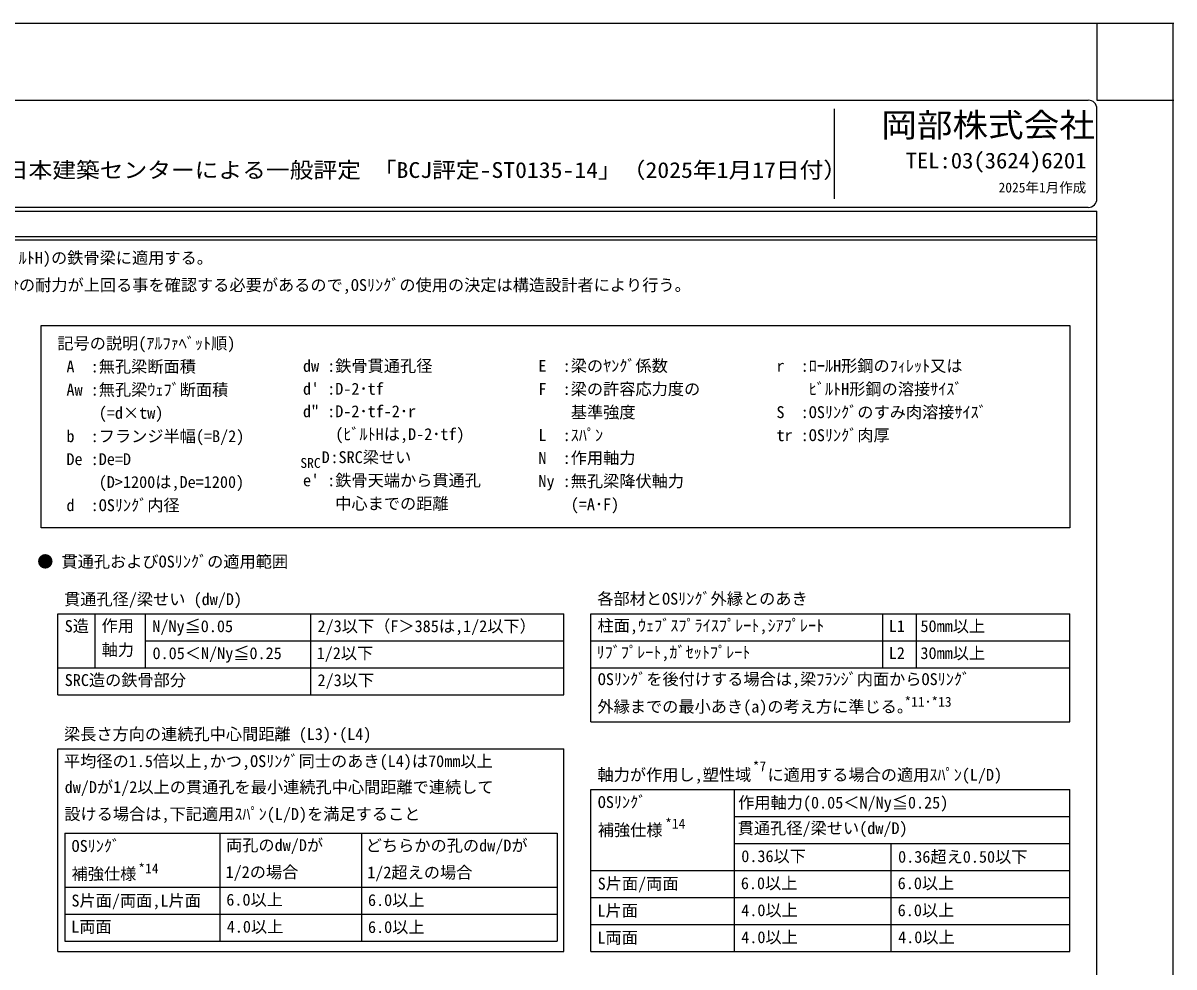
# Model space of a CAD drawing. Units: millimetres, scale not verified. Extents: x -27088 to 3772, y -2667 to 2667.
# Drawn here: x 360 to 3772, y -130 to 2667 of the extents above; entities that cross this region are included whole.
import ezdxf
from ezdxf.enums import TextEntityAlignment as Align

# ---------------------------------------------------------------- set-up
doc = ezdxf.new("R2010")
doc.units = ezdxf.units.MM
doc.header["$LTSCALE"] = 8
for name, color, linetype in [('0-0_0', 7, 'Continuous'), ('0-2_WAKU', 7, 'Continuous'), ('0-3_SUNPOU', 7, 'Continuous'), ('0-5_MOJI', 7, 'Continuous'), ('0-6_DEFPOINTS', 7, 'Continuous')]:
    doc.layers.add(name, color=color, linetype=linetype)
doc.styles.add('ＭＳ ゴシック', font='')
doc.styles.get('ＭＳ ゴシック').set_extended_font_data('MS Gothic')

msp = doc.modelspace()

# ---------------------------------------------------------------- linework, layer by layer
at = {"layer": '0-0_0'}
for p, q in [((463.3, 916.206), (1963.3, 916.206)), ((463.3, 676.206), (463.3, 916.206)), ((573.3, 756.206), (573.3, 916.206)), ((723.3, 756.206), (723.3, 916.206)), ((1213.3, 676.206), (1213.3, 916.206)), ((1963.3, 676.206), (1963.3, 916.206)), ((2043.3, 916.206), (3463.3, 916.206)), ((2043.3, 596.206), (2043.3, 916.206)), ((2908.671, 756.206), (2908.671, 916.206)), ((3008.671, 756.206), (3008.671, 916.206)), ((3463.3, 596.206), (3463.3, 916.206)), ((723.3, 836.206), (1963.3, 836.206)), ((2043.3, 836.206), (3463.3, 836.206)), ((463.3, 756.206), (1963.3, 756.206)), ((2043.3, 756.206), (3463.3, 756.206)), ((463.3, 676.206), (1963.3, 676.206)), ((2043.3, 596.206), (3463.3, 596.206)), ((463.3, 516.206), (1963.3, 516.206)), ((463.3, -83.794), (463.3, 516.206)), ((2043.3, -83.794), (2043.3, 396.206)), ((2043.3, 396.206), (3463.3, 396.206)), ((2468.671, -83.794), (2468.671, 396.206)), ((3463.3, -83.794), (3463.3, 396.206)), ((2468.671, 316.206), (3463.3, 316.206)), ((483.3, 266.206), (1943.3, 266.206)), ((483.3, 266.206), (483.3, -53.794)), ((943.3, 266.206), (943.3, -53.794)), ((1363.261, 265.124), (1363.261, -54.876)), ((1943.3, 266.206), (1943.3, -53.794)), ((2468.671, 236.206), (3463.3, 236.206)), ((2933.671, -83.794), (2933.671, 236.206)), ((2043.3, 156.206), (3463.3, 156.206)), ((483.3, 106.206), (1943.3, 106.206)), ((2043.3, 76.206), (3463.3, 76.206)), ((483.3, 26.206), (1943.3, 26.206)), ((2043.3, -3.794), (3463.3, -3.794)), ((483.3, -53.794), (1943.3, -53.794)), ((2043.3, -83.794), (3463.3, -83.794))]:
    msp.add_line(p, q, dxfattribs=at)
msp.add_lwpolyline([(463.3, -83.794), (1963.3, -83.794), (1963.3, 516.206)], dxfattribs=at)
at = {"layer": '0-2_WAKU'}
for p, q in [((-3517.9, 2438.4), (3517.9, 2438.4)), ((2765.514, 2146.3), (2765.514, 2413)), ((3543.3, 2146.3), (3543.3, 2413)), ((3517.9, 2120.9), (-3517.9, 2120.9)), ((-3543.3, 2109.376), (3543.3, 2109.376)), ((3543.3, -2438.4), (3543.3, 2109.376)), ((-3543.3, 2034.376), (3543.3, 2034.376)), ((-3543.3, 2024.376), (3543.3, 2024.376))]:
    msp.add_line(p, q, dxfattribs=at)
for centre, start, end in [((3517.9, 2413), 0, 90), ((3517.9, 2146.3), 270, 0)]:
    msp.add_arc(centre, 25.4, start, end, dxfattribs=at)
at = {"layer": '0-3_SUNPOU'}
msp.add_lwpolyline([(413.3, 1771.116), (3463.3, 1771.116), (3463.3, 1171.116), (413.3, 1171.116)], close=True, dxfattribs=at)
at = {"layer": '0-6_DEFPOINTS'}
for p, q in [((-3771.9, 2667), (3771.9, 2667)), ((3543.3, 2667), (3543.3, 2438.4)), ((3768.967, 2667), (3768.967, -2667)), ((3543.3, 2438.4), (3771.9, 2438.4))]:
    msp.add_line(p, q, dxfattribs=at)

# ---------------------------------------------------------------- texts
at = {"layer": '0-0_0', "style": 'ＭＳ ゴシック', "width": 1.1}
msp.add_text('一般財団法人日本建築センターによる一般評定 「BCJ評定-ST0135-14」（2025年1月17日付）', height=46.92, dxfattribs=at).set_placement((-116.783, 2193.866), align=Align.BOTTOM_LEFT)
at = {"layer": '0-0_0', "style": 'ＭＳ ゴシック'}
for s, height, p in [('2025年1月作成', 29.33, (3251.853, 2156.132)), ('● 本工法は鉄骨造(以下S造),または,鉄骨鉄筋ｺﾝｸﾘｰﾄ造(以下SRC造)の鉄骨部分(以下S部分)のH形断面(ﾛｰﾙHまたはﾋﾞﾙﾄH)の鉄骨梁に適用する。', 35.19, (-2148.017, 1943.228)), ('● 貫通孔無しで構造設計を行った結果から得られる貫通孔位置の存在応力に対して,OSﾘﾝｸﾞ工法を用いた貫通孔部分の耐力が上回る事を確認する必要があるので,OSﾘﾝｸﾞの使用の決定は構造設計者により行う。', 35.19, (-2148.017, 1862.542)), ('記号の説明(ｱﾙﾌｧﾍﾞｯﾄ順)', 35.19, (461.498, 1689.862)), (' A  :無孔梁断面積', 35.19, (464.543, 1621.165)), (' dw :鉄骨貫通孔径', 35.19, (1165.716, 1622.992)), (' E  :梁のﾔﾝｸﾞ係数', 35.19, (1863.755, 1623.195)), (' r  :ﾛｰﾙH形鋼のﾌｨﾚｯﾄ又は', 35.19, (2569.48, 1623.195)), (' Aw :無孔梁ｳｪﾌﾞ断面積', 35.19, (464.543, 1552.468)), (' F  :梁の許容応力度の', 35.19, (1863.755, 1554.498)), ('     ﾋﾞﾙﾄH形鋼の溶接ｻｲｽﾞ', 35.19, (2569.48, 1554.498)), (" d' :D-2･tf", 35.19, (1165.716, 1555.107)), (' d" :D-2･tf-2･r', 35.19, (1165.716, 1488.441)), ('\u3000\u3000 基準強度', 35.19, (1863.755, 1485.7)), (' S  :OSﾘﾝｸﾞのすみ肉溶接ｻｲｽﾞ', 35.19, (2569.48, 1485.903)), ('     (=d×tw)', 35.19, (464.543, 1483.771)), ('     (ﾋﾞﾙﾄHは,D-2･tf)', 35.19, (1165.716, 1420.759)), (' L  :ｽﾊﾟﾝ', 35.19, (1863.755, 1417.916)), (' tr :OSﾘﾝｸﾞ肉厚', 35.19, (2569.48, 1417.612)), (' b  :フランジ半幅(=B/2)', 35.19, (464.543, 1414.667)), (':SRC梁せい', 35.19, (1271.138, 1352.468)), (' N  :作用軸力', 35.19, (1863.755, 1350.336)), (' De :De=D', 35.19, (464.543, 1346.579)), ('SRC', 29.33, (1182.103, 1340.085)), ('D', 35.19, (1245.148, 1352.468)), (" e' :鉄骨天端から貫通孔", 35.19, (1165.716, 1283.974)), (' Ny :無孔梁降伏軸力', 35.19, (1863.755, 1281.639)), ('     (D>1200は,De=1200)', 35.19, (464.543, 1278.898)), ('     中心までの距離', 35.19, (1165.716, 1215.073)), ('     (=A･F)', 35.19, (1863.755, 1212.84)), (' d  :OSﾘﾝｸﾞ内径', 35.19, (464.543, 1210.2)), ('● 貫通孔およびOSﾘﾝｸﾞの適用範囲', 35.19, (401.81, 1043.221)), ('貫通孔径/梁せい (dw/D)', 35.19, (481.419, 931.712)), ('各部材とOSﾘﾝｸﾞ外縁とのあき', 35.19, (2062.231, 933.133)), ('S造', 35.19, (483.246, 852.118)), ('作用', 35.19, (592.637, 852.93)), ('N/Ny≦0.05', 35.19, (743.043, 851.712)), ('2/3以下（F＞385は,1/2以下）', 35.19, (1232.84, 851.712)), ('柱面,ｳｪﾌﾞｽﾌﾟﾗｲｽﾌﾟﾚｰﾄ,ｼｱﾌﾟﾚｰﾄ', 35.19, (2062.84, 853.743)), ('L1', 35.19, (2926.295, 852.003)), ('50mm以上', 35.19, (3020.256, 852.003)), ('軸力', 35.19, (592.84, 781.705)), ('0.05＜N/Ny≦0.25', 35.19, (743.652, 771.712)), ('1/2以下', 35.19, (1230.2, 771.712)), ('ﾘﾌﾞﾌﾟﾚｰﾄ,ｶﾞｾｯﾄﾌﾟﾚｰﾄ', 35.19, (2060.2, 774.451)), ('30mm以上', 35.19, (3020.256, 772.003)), ('L2', 35.19, (2926.295, 772.003)), ('SRC造の鉄骨部分', 35.19, (483.246, 692.118)), ('2/3以下', 35.19, (1232.84, 691.712)), ('OSﾘﾝｸﾞを後付けする場合は,梁ﾌﾗﾝｼﾞ内面からOSﾘﾝｸﾞ', 35.19, (2063.652, 694.758)), ('外縁までの最小あき(a)の考え方に準じる。', 35.19, (2062.637, 613.533)), ('*11･*13', 29.33, (2972.804, 632.466)), ('梁長さ方向の連続孔中心間距離 (L3)･(L4)', 35.19, (481.215, 532.118)), ('平均径の1.5倍以上,かつ,OSﾘﾝｸﾞ同士のあき(L4)は70mm以上', 35.19, (481.215, 451.915)), ('*7', 29.33, (2523.016, 441.303)), ('軸力が作用し,塑性域\u3000に適用する場合の適用ｽﾊﾟﾝ(L/D)', 35.19, (2062.84, 411.509)), ('dw/Dが1/2以上の貫通孔を最小連続孔中心間距離で連続して', 35.19, (483.246, 375.062)), ('OSﾘﾝｸﾞ', 35.19, (2063.652, 330.614)), ('作用軸力(0.05＜N/Ny≦0.25)', 35.19, (2479.849, 329.077)), ('設ける場合は,下記適用ｽﾊﾟﾝ(L/D)を満足すること', 35.19, (482.231, 295.316)), ('*14', 29.33, (2263.503, 271.498)), ('補強仕様', 35.19, (2063.652, 247.974)), ('貫通孔径/梁せい(dw/D)', 35.19, (2478.631, 253.365)), ('OSﾘﾝｸﾞ', 35.19, (503.652, 200.614)), ('両孔のdw/Dが', 35.19, (961.622, 203.032)), ('どちらかの孔のdw/Dが', 35.19, (1375.897, 201.95)), ('0.36以下', 35.19, (2489.023, 170.341)), ('0.36超え0.50以下', 35.19, (2954.023, 168.513)), ('*14', 29.33, (701.62, 138.538)), ('1/2の場合', 35.19, (960.2, 123.286)), ('1/2超えの場合', 35.19, (1380.161, 122.204)), ('補強仕様', 35.19, (503.652, 117.974)), ('S片面/両面', 35.19, (2063.246, 89.077)), ('6.0以上', 35.19, (2487.805, 90.138)), ('6.0以上', 35.19, (2952.805, 90.138)), ('S片面/両面,L片面', 35.19, (503.246, 38.786)), ('6.0以上', 35.19, (962.434, 41.426)), ('6.0以上', 35.19, (1382.395, 40.344)), ('L片面', 35.19, (2062.637, 9.077)), ('4.0以上', 35.19, (2489.023, 10.138)), ('6.0以上', 35.19, (2952.805, 10.138)), ('L両面', 35.19, (502.637, -38.371)), ('4.0以上', 35.19, (963.652, -38.574)), ('6.0以上', 35.19, (1382.395, -39.656)), ('L両面', 35.19, (2062.637, -70.923)), ('4.0以上', 35.19, (2489.023, -69.862)), ('4.0以上', 35.19, (2954.023, -69.862))]:
    msp.add_text(s, height=height, dxfattribs=at).set_placement(p, align=Align.BOTTOM_LEFT)
at = {"layer": '0-5_MOJI', "style": 'ＭＳ ゴシック'}
for s, height, width, p in [('岡部株式会社', 70.38, 1.1, (2903.868, 2308.431)), ('TEL:03(3624)6201', 46.92, 1.05, (2976.24, 2221.965))]:
    msp.add_text(s, height=height, dxfattribs=dict(at, width=width)).set_placement(p, align=Align.BOTTOM_LEFT)

doc.saveas('drawing.dxf')
